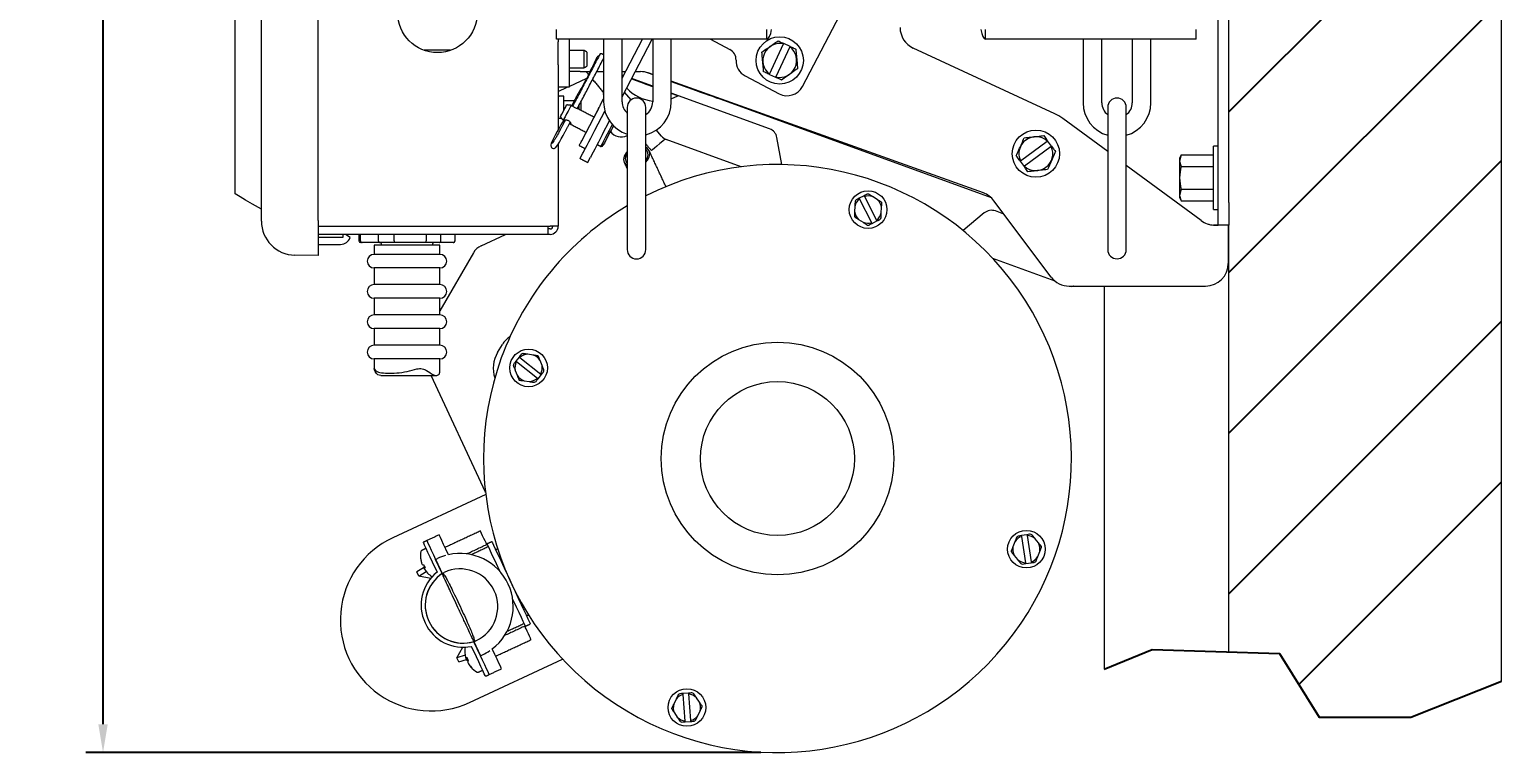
# Model space of a CAD drawing. Extents: x 30.1 to 46.3, y 8 to 40.9.
# Drawn here: x 30.12 to 46.32, y 8.04 to 16 of the extents above; entities that cross this region are included whole.
import ezdxf

# ---------------------------------------------------------------- set-up
doc = ezdxf.new("R2010")
doc.units = 0
doc.header["$LTSCALE"] = 0.5
doc.header["$MEASUREMENT"] = 0
doc.layers.get('Defpoints').update_dxf_attribs({"linetype": 'CONTINUOUS'})
doc.layers.add('DIM', color=1, linetype='CONTINUOUS')
doc.layers.add('OBJ', color=3, linetype='CONTINUOUS')
doc.styles.add('ROMANS', font='romans.shx', dxfattribs={"width": 0.9, "height": 0.375})
doc.dimstyles.new('GENIE', dxfattribs={"dimscale": 2, "dimtxt": 0.25, "dimasz": 0.156, "dimexe": 0.095, "dimexo": 0.0925, "dimgap": 0.095, "dimtad": 0, "dimtih": 1, "dimtoh": 1, "dimdec": 5, "dimzin": 4, "dimdsep": 46, "dimlunit": 5, "dimtxsty": 'ROMANS', "dimcen": 0.09, "dimadec": 0, "dimazin": 0, "dimtfac": 1, "dimtdec": 5, "dimtofl": 0, "dimtmove": 0, "dimatfit": 3, "dimfxl": 0, "dimfrac": 2, "dimtolj": 1, "dimtzin": 4, "dimarcsym": 0})

# ---------------------------------------------------------------- blocks, each defined once
blk = doc.blocks.new('*D37')
at = {"layer": 'Defpoints', "color": 0}
for p in [(43.318, 31.319), (30.925, 8.045), (38.349, 8.045)]:
    blk.add_point(p, dxfattribs=at)
at = {"layer": 'DIM', "color": 0, "lineweight": -2}
for p, q in [((43.133, 31.319), (30.735, 31.319)), ((30.925, 31.007), (30.925, 20.157)), ((30.925, 8.357), (30.925, 19.206)), ((38.164, 8.045), (30.735, 8.045))]:
    blk.add_line(p, q, dxfattribs=at)
at = {"layer": 'DIM', "color": 0}
for points in [[(30.873, 31.007), (30.977, 31.007), (30.925, 31.319)], [(30.873, 8.357), (30.977, 8.357), (30.925, 8.045)]]:
    blk.add_solid(points, dxfattribs=at)
at = {"layer": 'DIM', "color": 0, "insert": (30.925, 19.682), "char_height": 0.375, "attachment_point": 5, "style": 'ROMANS'}
blk.add_mtext('\\A1;23 1/4', dxfattribs=at)

msp = doc.modelspace()

# ---------------------------------------------------------------- linework, layer by layer
at = {"layer": 'DIM'}
for p, q in [((43.317862, 15.095968), (46.317862, 18.095968)), ((43.317862, 13.328201), (46.317862, 16.328201)), ((43.317862, 11.560434), (46.317862, 14.560434)), ((43.317862, 9.792667), (46.317862, 12.792667)), ((44.087139, 8.794178), (46.317862, 11.0249))]:
    msp.add_line(p, q, dxfattribs=at)
at = {"layer": 'DIM', "color": 3, "lineweight": 15}
for p, q in [((42.792935, 14.621119), (42.772862, 14.585563)), ((42.772862, 14.585563), (42.772862, 14.1515)), ((42.792935, 14.621119), (43.147862, 14.621119)), ((43.197862, 14.718533), (43.147862, 14.718533)), ((43.147862, 14.368527), (43.147862, 14.718533)), ((42.792935, 14.494823), (43.147862, 14.494823)), ((43.147862, 14.01853), (43.147862, 14.368527)), ((42.772862, 14.1515), (42.792935, 14.115944)), ((42.792935, 14.242231), (43.147862, 14.242231)), ((42.792935, 14.115944), (43.147862, 14.115944)), ((43.147862, 14.01853), (43.197862, 14.01853))]:
    msp.add_line(p, q, dxfattribs=at)
at = {"layer": 'DIM', "color": 3, "linetype": 'Continuous', "lineweight": 15}
for p, q in [((43.197862, 13.848527), (43.197862, 14.273529)), ((43.317862, 14.098526), (43.317862, 13.848527)), ((43.317862, 13.848527), (43.148307, 13.848527)), ((43.310362, 13.848527), (43.310362, 13.427277))]:
    msp.add_line(p, q, dxfattribs=at)
at = {"layer": 'DIM', "color": 3, "lineweight": 15, "flags": 128}
for points in [[(42.792935, 14.621119), (42.773927, 14.553658), (42.792935, 14.494823)], [(42.792935, 14.242231), (42.773927, 14.174779), (42.792935, 14.115944)]]:
    msp.add_lwpolyline(points, dxfattribs=at)
at = {"layer": 'DIM', "color": 3, "lineweight": 15}
msp.add_arc((43.223636, 14.368527), 0.448837, 163.6570943, 196.3429057, dxfattribs=at)
at = {"layer": 'DIM', "color": 3, "linetype": 'Continuous', "lineweight": 15}
for centre, start, end in [((43.160214, 14.098527), 233.5355077, 250.7672116), ((43.060362, 13.427277), 270, 0)]:
    msp.add_arc(centre, 0.25, start, end, dxfattribs=at)
msp.add_open_spline([(43.077862, 13.86248), (43.089968, 13.85886), (43.114193, 13.851615), (43.137517, 13.849286), (43.147756, 13.848838), (43.147862, 13.848833)], degree=3, knots=[0, 0, 0, 0, 0.4105627137, 0.8215432485, 0.8258399925, 0.8258399925, 0.8258399925, 0.8258399925], dxfattribs=at)
at = {"layer": 'OBJ', "linetype": 'Continuous', "lineweight": 15}
for p, q in [((46.317862, 8.829572), (46.317862, 40.738997)), ((43.197862, 14.098525), (43.197862, 31.068526)), ((43.317862, 14.098525), (43.317862, 31.068526)), ((32.66778, 13.899074), (32.66778, 20.088332)), ((33.29278, 13.899074), (33.29278, 20.022203)), ((38.622005, 15.372722), (39.078484, 16.244437)), ((35.915362, 15.893469), (35.915362, 16.001471)), ((36.855362, 15.893469), (35.915362, 15.893469)), ((35.935362, 15.893469), (35.935362, 15.864775)), ((36.054962, 15.893469), (36.054962, 15.864775)), ((36.639765, 15.466451), (36.863378, 15.893469)), ((36.639765, 15.261665), (36.970614, 15.893469)), ((37.946858, 15.893469), (36.855362, 15.893469)), ((37.610324, 15.893469), (37.824975, 15.781065)), ((38.232081, 15.893469), (37.946858, 15.893469)), ((38.232081, 15.893469), (38.232081, 16.001471)), ((40.638643, 15.893469), (40.638643, 16.001471)), ((40.923866, 15.893469), (40.638643, 15.893469)), ((42.015362, 15.893469), (40.923866, 15.893469)), ((42.955362, 15.893469), (42.015362, 15.893469)), ((42.955362, 15.893469), (42.955362, 16.001471)), ((34.751336, 15.771773), (34.459788, 15.771773)), ((35.935362, 15.610981), (35.935362, 15.864775)), ((36.054962, 15.864775), (36.054962, 15.364776)), ((36.220562, 15.580376), (36.220562, 15.770374)), ((36.250562, 15.753056), (36.250562, 15.597694)), ((38.262294, 15.510723), (38.41629, 15.842083)), ((38.484304, 15.810473), (38.330308, 15.479114)), ((38.486328, 15.814829), (38.418314, 15.846438)), ((41.401713, 15.074469), (39.842805, 15.796403)), ((35.935362, 15.610981), (35.935362, 14.900071)), ((36.054962, 15.375266), (36.249049, 15.465771)), ((36.174962, 15.537273), (36.05867, 15.537273)), ((36.174962, 15.537273), (36.284187, 15.537273)), ((36.35881, 15.537273), (36.434765, 15.537273)), ((36.653967, 15.493569), (36.637608, 15.499525)), ((36.639765, 15.537273), (36.676853, 15.537273)), ((36.651627, 15.489101), (36.639765, 15.493419)), ((36.802924, 15.439357), (36.744038, 15.460787)), ((36.784091, 15.537273), (36.841973, 15.537273)), ((36.974766, 15.37681), (36.802924, 15.439357)), ((36.913285, 15.526887), (36.974766, 15.504509)), ((36.974766, 15.505279), (36.926214, 15.522653)), ((40.614659, 14.202579), (37.179765, 15.431909)), ((37.179765, 15.429895), (37.454767, 15.329806)), ((37.992478, 15.490166), (38.368244, 15.293391)), ((38.26027, 15.506368), (38.328284, 15.474758)), ((35.935362, 15.319495), (36.032465, 15.364776)), ((36.054962, 15.364776), (35.935362, 15.364776)), ((35.995562, 15.109283), (35.995562, 15.267273)), ((36.398238, 15.166893), (36.434765, 15.236645)), ((36.434765, 15.281001), (36.432253, 15.286389)), ((36.736755, 15.226512), (36.665701, 15.311193)), ((38.262108, 14.908256), (37.179765, 15.302196)), ((37.179765, 15.236983), (37.253441, 15.270061)), ((40.70389, 14.147222), (37.68969, 15.2443)), ((36.165562, 15.120008), (36.165562, 15.16824)), ((36.185562, 15.202727), (36.185562, 15.109537)), ((36.193198, 14.775338), (36.369349, 15.111724)), ((36.339612, 14.893266), (36.449048, 15.102248)), ((36.377728, 15.127723), (36.356173, 15.086563)), ((36.693835, 15.143108), (36.693835, 14.873108)), ((36.898835, 14.873108), (36.898835, 15.143108)), ((41.982862, 15.144159), (41.982862, 14.874159)), ((42.187862, 14.874159), (42.187862, 15.144159)), ((36.423772, 14.849196), (36.499722, 14.994232)), ((41.982862, 14.657734), (41.488762, 15.022875)), ((37.071798, 14.827227), (37.014841, 14.895106)), ((37.949014, 14.490123), (37.124801, 14.790112)), ((38.394993, 14.514551), (38.342457, 14.812499)), ((41.023013, 14.556434), (41.31728, 14.773043)), ((41.365609, 14.715489), (41.321148, 14.775892)), ((35.935362, 14.7408), (35.935362, 13.836574)), ((36.176234, 14.581271), (36.177795, 14.584251)), ((36.177795, 14.584251), (36.206236, 14.638566)), ((36.261954, 14.540181), (36.290395, 14.594496)), ((41.361741, 14.71264), (41.067474, 14.496031)), ((36.261954, 14.540181), (36.260393, 14.537201)), ((41.019145, 14.553585), (41.063606, 14.493183)), ((43.011632, 13.897469), (42.187862, 14.506239)), ((39.300668, 14.171745), (39.24732, 14.144289)), ((39.386087, 13.874683), (39.251567, 14.136038)), ((39.304916, 14.163494), (39.439435, 13.902144)), ((39.449331, 14.127346), (39.401025, 14.158434)), ((41.360362, 13.277276), (40.730418, 14.117199)), ((43.197862, 13.848523), (43.197862, 14.098525)), ((43.317862, 14.098525), (43.317862, 13.848523)), ((39.199834, 14.054882), (39.197063, 13.997502)), ((39.491169, 13.9833), (39.49394, 14.04068)), ((40.623872, 13.982131), (40.39211, 13.787661)), ((40.841146, 13.969563), (40.746973, 14.003838)), ((32.66778, 13.892588), (32.66778, 13.899074)), ((33.29278, 13.899074), (33.29278, 13.513165)), ((33.29278, 13.836574), (35.845562, 13.836574)), ((35.825562, 13.746773), (35.825562, 13.836574)), ((35.845562, 13.806575), (35.825562, 13.806575)), ((35.935362, 13.836574), (35.845562, 13.836574)), ((36.693835, 13.849105), (36.693835, 13.579105)), ((36.898835, 13.579105), (36.898835, 13.849105)), ((39.241672, 13.910836), (39.289978, 13.879743)), ((39.390334, 13.866433), (39.443682, 13.893893)), ((41.982862, 13.850161), (41.982862, 13.580161)), ((42.187862, 13.580161), (42.187862, 13.850161)), ((43.160214, 13.848523), (43.197862, 13.848523)), ((43.317862, 13.848523), (43.197862, 13.848523)), ((43.310362, 13.848523), (43.310362, 13.427273)), ((43.317862, 9.153124), (43.317862, 13.848523)), ((35.825562, 13.746773), (33.29278, 13.746773)), ((33.555562, 13.746773), (33.29278, 13.746773)), ((33.565562, 13.711775), (33.29278, 13.711775)), ((33.29278, 13.636776), (33.540494, 13.636776)), ((33.565562, 13.746773), (33.555562, 13.746773)), ((33.565562, 13.746773), (33.565562, 13.711775)), ((33.64465, 13.7114), (33.594126, 13.746773)), ((33.645562, 13.746773), (33.594126, 13.746773)), ((33.740362, 13.746773), (33.645562, 13.746773)), ((33.757818, 13.676777), (33.757818, 13.746773)), ((33.77631, 13.656775), (33.760362, 13.656775)), ((33.969628, 13.656775), (33.77631, 13.656775)), ((34.075509, 13.626775), (33.907862, 13.626775)), ((33.955004, 13.746773), (33.955004, 13.676777)), ((34.132924, 13.656775), (33.969628, 13.656775)), ((34.632862, 13.626775), (34.075509, 13.626775)), ((34.130921, 13.676777), (34.130921, 13.746773)), ((34.476709, 13.656775), (34.132924, 13.656775)), ((34.626976, 13.656775), (34.476709, 13.656775)), ((34.481582, 13.746773), (34.481582, 13.676777)), ((34.777442, 13.656775), (34.626976, 13.656775)), ((34.643465, 13.676777), (34.643465, 13.746773)), ((34.780362, 13.656775), (34.779792, 13.656775)), ((34.79694, 13.746773), (34.79694, 13.676777)), ((35.085434, 13.621181), (35.354771, 13.746773)), ((35.845562, 13.746773), (35.825562, 13.746773)), ((33.29278, 13.513165), (33.036236, 13.517642)), ((34.075509, 13.526775), (33.907862, 13.526775)), ((34.632862, 13.526775), (34.075509, 13.526775)), ((35.002074, 13.544798), (34.632862, 12.905301)), ((41.403087, 13.232943), (40.718047, 13.482278)), ((34.075509, 13.376773), (33.907862, 13.376773)), ((34.632862, 13.376773), (34.075509, 13.376773)), ((34.075509, 13.193233), (33.907862, 13.193233)), ((34.632862, 13.193233), (34.075509, 13.193233)), ((41.560362, 13.177276), (43.060362, 13.177276)), ((41.610266, 13.177276), (41.606719, 13.176647)), ((41.942862, 13.177276), (41.942862, 8.960803)), ((34.075509, 13.043232), (33.907862, 13.043232)), ((34.632862, 13.043232), (34.075509, 13.043232)), ((34.075509, 12.859691), (33.907862, 12.859691)), ((34.632862, 12.859691), (34.075509, 12.859691)), ((34.075509, 12.70969), (33.907862, 12.70969)), ((34.632862, 12.70969), (34.075509, 12.70969)), ((34.075509, 12.526149), (33.907862, 12.526149)), ((34.632862, 12.526149), (34.075509, 12.526149)), ((35.267783, 12.445768), (35.320505, 12.534987)), ((35.267795, 12.44574), (35.320517, 12.534963)), ((34.075509, 12.376152), (33.907862, 12.376152)), ((34.632862, 12.376152), (34.075509, 12.376152)), ((35.505138, 12.397136), (35.468007, 12.350006)), ((35.706189, 12.162359), (35.475297, 12.344261)), ((35.512428, 12.391391), (35.74332, 12.209489)), ((35.658815, 12.418472), (35.601962, 12.426694)), ((35.756687, 12.3048), (35.735383, 12.358149)), ((35.133916, 10.909371), (34.535138, 12.193457)), ((35.46193, 12.24895), (35.483234, 12.195602)), ((35.713479, 12.156615), (35.75061, 12.203745)), ((35.559802, 12.135279), (35.616656, 12.127057)), ((35.137583, 10.885982), (34.11487, 10.409084)), ((35.133916, 10.909371), (35.135082, 10.90694)), ((35.133927, 10.909348), (35.133916, 10.909371)), ((35.135082, 10.906938), (35.133927, 10.909348)), ((35.079141, 10.482611), (35.07898, 10.482956)), ((41.093959, 10.441878), (41.034636, 10.432886)), ((41.080083, 10.133091), (41.036027, 10.423711)), ((41.09535, 10.432703), (41.139406, 10.142083)), ((41.220671, 10.352347), (41.184816, 10.397229)), ((34.726463, 10.221466), (34.723922, 10.226912)), ((40.961094, 10.363315), (40.940153, 10.309821)), ((40.954762, 10.213447), (40.990617, 10.168565)), ((41.214339, 10.202481), (41.23528, 10.255973)), ((34.453495, 10.077609), (34.379115, 10.031704)), ((34.435324, 10.116824), (34.435011, 10.116714)), ((34.452139, 10.07998), (34.46492, 10.087224)), ((34.466575, 10.083957), (34.453796, 10.076427)), ((34.546981, 10.144956), (34.601147, 10.028797)), ((34.584806, 10.170318), (34.607464, 10.180883)), ((34.656652, 10.016245), (34.584806, 10.170318)), ((34.587765, 10.163973), (34.657583, 10.014248)), ((41.081475, 10.123916), (41.140797, 10.132908)), ((34.400246, 9.986391), (34.379115, 10.031704)), ((34.400246, 9.986391), (34.481526, 10.03655)), ((34.532207, 9.961211), (34.400246, 9.986391)), ((34.656652, 10.016245), (34.679309, 10.026809)), ((35.006493, 9.266008), (35.076312, 9.11628)), ((35.007425, 9.264008), (35.030083, 9.274575)), ((35.07927, 9.109937), (35.007425, 9.264008)), ((34.81974, 9.086781), (34.885275, 9.204054)), ((34.910237, 9.116745), (34.81974, 9.086781)), ((34.840871, 9.041465), (34.81974, 9.086781)), ((34.922183, 9.071969), (34.93602, 9.076681)), ((35.035528, 9.097263), (34.981362, 9.213422)), ((35.07927, 9.109937), (35.101928, 9.120502)), ((35.212047, 9.180128), (35.209506, 9.185574)), ((34.840871, 9.041465), (34.924277, 9.069082)), ((34.924277, 9.069082), (34.926684, 9.062317)), ((34.9404, 9.067703), (34.926684, 9.062317)), ((34.943294, 9.026695), (34.944216, 9.027254)), ((34.960106, 8.596469), (35.98282, 9.073367)), ((37.231575, 8.630751), (37.206516, 8.57906)), ((37.370174, 8.698689), (37.31033, 8.694362)), ((37.332204, 8.391931), (37.311, 8.685104)), ((37.370843, 8.689434), (37.392048, 8.396259)), ((37.4895, 8.599527), (37.457263, 8.647075)), ((37.213548, 8.481838), (37.245785, 8.434291)), ((37.471472, 8.450614), (37.496532, 8.502306)), ((37.332874, 8.382674), (37.392717, 8.387003))]:
    msp.add_line(p, q, dxfattribs=at)
at = {"layer": 'OBJ', "linetype": 'Continuous', "lineweight": 15, "flags": 128}
for points in [[(36.974766, 15.371488), (36.91429, 15.393499), (36.847899, 15.417665), (36.784569, 15.440713), (36.741697, 15.456319)], [(37.253441, 15.270061), (37.248253, 15.271948), (37.229842, 15.27865), (37.198854, 15.289928), (37.179765, 15.296874)], [(37.454767, 15.329806), (37.500598, 15.313122), (37.544668, 15.297085), (37.585283, 15.282301), (37.620883, 15.269343), (37.650099, 15.258708), (37.671808, 15.250809), (37.685176, 15.245942), (37.68969, 15.2443)], [(37.68969, 15.2443), (37.691333, 15.248815), (37.691336, 15.248819)], [(35.958916, 15.039302), (35.959849, 15.041085), (35.965453, 15.051786), (35.975314, 15.070615), (35.987929, 15.094706), (36.00138, 15.120392), (36.013618, 15.14376), (36.022779, 15.161257), (36.02747, 15.170216), (36.027908, 15.171052)], [(36.07642, 15.166687), (36.075872, 15.16564), (36.070005, 15.154437), (36.058547, 15.132557), (36.043242, 15.103332), (36.02642, 15.071207), (36.010642, 15.041076), (35.99831, 15.017525), (35.991301, 15.00414), (35.990134, 15.001915)], [(36.333874, 15.043976), (36.334161, 15.04453), (36.335312, 15.046727), (36.337299, 15.050519), (36.340046, 15.055766), (36.343447, 15.062261), (36.347371, 15.069752), (36.351668, 15.07796), (36.356173, 15.086563)], [(36.369349, 15.111724), (36.374796, 15.122124), (36.380074, 15.132205), (36.384982, 15.141578), (36.389331, 15.14988), (36.392953, 15.156798), (36.395709, 15.162064), (36.397493, 15.165471), (36.398238, 15.166893)], [(36.377728, 15.127723), (36.379169, 15.130478), (36.380544, 15.133102), (36.3818, 15.1355), (36.382888, 15.137579), (36.383767, 15.139259), (36.384403, 15.14047), (36.384771, 15.141174), (36.384863, 15.141353)], [(35.997828, 15.001103), (35.983488, 14.980664), (35.964558, 14.950524), (35.943837, 14.915249), (35.92238, 14.876821), (35.901714, 14.838002), (35.883392, 14.801719), (35.868762, 14.770588), (35.858738, 14.74631), (35.854215, 14.730691), (35.853663, 14.720563), (35.855674, 14.711734), (35.861126, 14.702681), (35.870192, 14.695622), (35.881446, 14.692469), (35.890508, 14.693121), (35.897521, 14.695594), (35.902804, 14.6988), (35.907669, 14.702944), (35.915622, 14.712007), (35.929742, 14.731902), (35.948581, 14.761727), (35.969211, 14.79672), (35.990664, 14.835032), (36.009367, 14.869964), (36.009367, 14.869964)], [(36.404738, 14.713687), (36.40499, 14.71417), (36.409972, 14.723684), (36.42092, 14.744592), (36.43686, 14.775028), (36.456376, 14.812297), (36.477734, 14.853087), (36.499037, 14.893763), (36.518391, 14.930723), (36.530912, 14.954635)], [(36.542538, 14.942348), (36.5384, 14.934445), (36.521334, 14.901855), (36.501012, 14.863046), (36.479635, 14.822224), (36.459519, 14.783814), (36.442846, 14.75197), (36.431421, 14.730156), (36.426483, 14.720722), (36.426334, 14.720441)], [(36.166439, 14.724237), (36.166785, 14.724899), (36.168166, 14.727537), (36.17055, 14.732089), (36.173846, 14.738383), (36.177927, 14.746178), (36.182636, 14.755171), (36.187792, 14.765017), (36.193198, 14.775338)], [(36.206236, 14.638566), (36.212134, 14.649825), (36.222202, 14.669054), (36.236053, 14.695505), (36.253155, 14.728161), (36.272851, 14.765778), (36.294384, 14.806895), (36.316927, 14.849942), (36.339612, 14.893266)], [(36.423772, 14.849196), (36.401086, 14.805872), (36.378544, 14.762826), (36.35701, 14.721703), (36.337314, 14.684091), (36.320212, 14.651435), (36.306361, 14.624984), (36.296293, 14.605756), (36.290395, 14.594496)], [(37.113883, 14.794684), (37.087057, 14.772512), (37.053803, 14.745033), (37.021455, 14.7183), (36.99352, 14.695214), (36.973024, 14.678276), (36.96219, 14.669326), (36.960807, 14.668181)], [(36.693835, 14.657499), (36.681744, 14.643574), (36.661383, 14.607929), (36.654501, 14.571772), (36.661771, 14.538637), (36.682482, 14.511768), (36.693835, 14.503559)], [(36.898835, 14.542387), (36.91641, 14.561747), (36.936771, 14.597392), (36.943653, 14.633554), (36.936382, 14.666688), (36.915672, 14.693557), (36.898835, 14.704892)], [(32.66778, 14.024075), (32.571241, 14.079813), (32.49392, 14.124455), (32.435877, 14.157965), (32.397156, 14.180319), (32.377788, 14.191503), (32.375367, 14.192902)], [(34.48845, 10.376956), (34.491834, 10.369698), (34.501755, 10.348421), (34.517538, 10.314573), (34.538107, 10.270463), (34.562061, 10.219098), (34.584806, 10.170318)], [(34.723922, 10.226912), (34.698218, 10.282037), (34.674264, 10.333405), (34.653696, 10.377515), (34.637913, 10.41136), (34.627991, 10.432637), (34.624607, 10.439895)], [(35.148289, 10.33432), (35.14678, 10.337558), (35.140385, 10.351275), (35.129917, 10.37372), (35.116971, 10.401483), (35.103516, 10.430338), (35.091603, 10.455885), (35.083043, 10.474241), (35.079141, 10.482611)], [(34.447666, 10.357937), (34.45105, 10.350681), (34.460971, 10.329404), (34.476754, 10.295556), (34.497323, 10.251446), (34.521276, 10.200078), (34.546981, 10.144956)], [(35.150919, 10.340513), (35.151681, 10.33888), (35.157737, 10.325891), (35.169678, 10.300284), (35.187157, 10.262802), (35.209673, 10.214517), (35.236577, 10.156818), (35.267096, 10.09137), (35.290726, 10.040697)], [(35.205298, 10.365871), (35.206059, 10.364237), (35.212116, 10.351249), (35.224056, 10.325642), (35.241535, 10.288159), (35.264051, 10.239873), (35.290955, 10.182176), (35.321475, 10.116728), (35.354731, 10.045409), (35.389767, 9.970274), (35.425575, 9.893483), (35.461125, 9.817245), (35.495395, 9.743755), (35.527398, 9.675123), (35.556213, 9.613329), (35.581013, 9.560145), (35.601083, 9.517105), (35.615845, 9.485447), (35.624876, 9.46608), (35.627916, 9.459561)], [(34.662725, 10.017611), (34.662725, 10.017611)], [(35.433731, 9.734022), (35.441016, 9.718398), (35.47302, 9.649768), (35.501835, 9.587971), (35.526634, 9.534789), (35.546704, 9.49175), (35.561467, 9.460091), (35.570498, 9.440722), (35.573537, 9.434205)], [(35.636625, 9.287083), (35.635419, 9.289669), (35.629404, 9.302566), (35.619213, 9.32442), (35.606397, 9.351906), (35.592908, 9.380836), (35.580797, 9.406806), (35.57191, 9.425863), (35.5676, 9.435109), (35.567316, 9.435717)], [(35.012374, 9.267784), (35.012374, 9.267784)], [(35.134843, 8.88428), (35.131459, 8.891538), (35.121538, 8.912815), (35.105755, 8.946663), (35.085186, 8.990773), (35.061232, 9.042138), (35.035528, 9.097263)], [(35.175627, 8.903299), (35.172243, 8.910555), (35.162321, 8.931832), (35.146538, 8.96568), (35.125969, 9.00979), (35.102016, 9.061158), (35.07927, 9.109937)], [(35.311362, 8.967144), (35.307977, 8.974403), (35.298056, 8.99568), (35.282273, 9.029525), (35.261704, 9.073635), (35.237751, 9.125003), (35.212047, 9.180128)]]:
    msp.add_lwpolyline(points, dxfattribs=at)
at = {"layer": 'OBJ'}
msp.add_lwpolyline([(41.942862, 8.960803), (42.472391, 9.179521), (43.873447, 9.135778), (44.311277, 8.435878), (45.318285, 8.435878), (46.317862, 8.829572)], dxfattribs=at)
at = {"layer": 'OBJ', "linetype": 'Continuous', "lineweight": 15}
for centre, radius in [((34.605562, 16.184275), 0.4375), ((38.373299, 15.660598), 0.26), ((41.192377, 14.634537), 0.26), ((39.345501, 14.01909), 0.207), ((35.609309, 12.276875), 0.207), ((38.348513, 11.279886), 1.28), ((38.348513, 11.279886), 0.847), ((41.087717, 10.282897), 0.207), ((37.351524, 8.540682), 0.207)]:
    msp.add_circle(centre, radius, dxfattribs=at)
for centre, radius, start, end in [((39.947862, 16.023256), 0.25, 180, 245.1511188), ((36.401537, 15.687334), 0.046854, 44.8312166, 97.1581995), ((37.766988, 15.670329), 0.125, 357.506418, 62.3608101), ((38.373299, 15.660598), 0.186506, 76.6731736, 233.4746221), ((38.373299, 15.660598), 0.186506, 256.6731736, 53.4746221), ((36.378557, 15.69373), 0.016029, 74.6580475, 142.0864046), ((38.079691, 15.656711), 0.188, 177.506418, 242.3608101), ((36.841973, 15.287275), 0.25, 70.3079788, 90), ((35.945362, 15.277275), 0.01, 180, 270), ((36.468517, 15.303296), 0.040011, 168.4249874, 204.996094), ((36.468512, 15.303269), 0.039995, 168.4075089, 205.000435), ((37.026745, 15.676394), 0.465295, 223.4986834, 263.5859693), ((36.796335, 15.143107), 0.1025, 0, 180), ((38.455458, 15.459937), 0.188, 242.3608101, 332.3608101), ((42.085362, 15.14416), 0.1025, 0, 180), ((36.807265, 15.204407), 0.3725, 180, 252.2712052), ((36.807265, 15.204407), 0.1675, 180, 227.3749389), ((36.807265, 15.204407), 0.1675, 303.1397303, 0), ((36.807265, 15.204407), 0.3725, 284.2305215, 0), ((41.1916, 14.620761), 0.5, 53.5355077, 65.1511188), ((42.085362, 15.194679), 0.3725, 180, 254.0279867), ((42.085362, 15.194679), 0.1675, 180, 232.2700682), ((42.085362, 15.194679), 0.1675, 307.7299318, 0), ((42.085362, 15.194679), 0.3725, 285.9720133, 0), ((35.945362, 15.016275), 0.01, 90, 180), ((38.219356, 14.790794), 0.125, 10, 70), ((36.628031, 14.969384), 0.149956, 217.4364858, 296.0285668), ((37.167553, 14.907574), 0.125, 220, 250), ((41.192377, 14.634537), 0.186506, 47.9561887, 204.7576372), ((36.752485, 14.580529), 0.079098, 137.8587432, 222.1412568), ((36.844299, 14.623639), 0.080428, 312.6931346, 47.3068654), ((41.192377, 14.634537), 0.186506, 227.9561887, 24.7576372), ((38.348513, 11.279886), 3.235, 160, 116.6233194), ((39.345501, 14.01909), 0.15, 128.7721709, 166.1957275), ((39.345501, 14.01909), 0.17, 140.4377849, 147.2352119), ((39.345501, 14.01909), 0.15, 68.2746963, 105.6982529), ((39.345501, 14.01909), 0.17, 87.2352119, 94.0326388), ((39.345501, 14.01909), 0.15, 8.2746963, 46.1957275), ((40.530418, 13.9672), 0.25, 36.8698976, 70.3079788), ((38.348513, 11.279886), 3.235, 120.7632869, 160), ((39.345501, 14.01909), 0.15, 188.2746963, 226.1957275), ((39.345501, 14.01909), 0.15, 308.7721709, 346.1957275), ((40.70422, 13.886377), 0.125, 70, 130), ((33.04278, 13.892586), 0.375, 180, 269), ((35.845562, 13.836575), 0.03, 270, 0), ((35.845562, 13.836575), 0.0898, 270, 0), ((39.345501, 14.01909), 0.15, 248.2746963, 285.6982529), ((39.345501, 14.01909), 0.17, 267.2352119, 274.0326388), ((39.345501, 14.01909), 0.17, 320.4377849, 327.2352119), ((43.160214, 14.098525), 0.25, 233.5355077, 250.7672116), ((33.540494, 13.746775), 0.11, 270.000001, 341.2394501), ((33.760362, 13.676775), 0.02, 180, 270), ((33.975362, 13.646775), 0.01, 0, 90), ((34.565362, 13.646775), 0.01, 90, 180), ((34.780362, 13.676775), 0.02, 270, 0), ((35.164894, 13.450784), 0.188013, 115.000679, 149.9974598), ((33.907862, 13.451775), 0.075, 90, 270), ((34.632862, 13.451775), 0.075, 270, 90), ((36.796335, 13.579107), 0.1025, 180, 0), ((42.085362, 13.58016), 0.1025, 180, 0), ((43.060362, 13.427275), 0.25, 270, 0), ((33.907862, 13.118233), 0.075, 90, 270), ((34.632862, 13.118233), 0.075, 270, 90), ((41.560362, 13.427275), 0.25, 216.8698976, 270), ((41.585013, 13.29975), 0.125, 258.4648228, 280), ((33.907862, 12.784692), 0.075, 90, 270), ((34.632862, 12.784692), 0.075, 270, 90), ((33.907862, 12.45115), 0.075, 90, 270), ((34.632862, 12.45115), 0.075, 270, 90), ((35.535675, 12.407859), 0.249919, 121.6933443, 149.424215), ((35.535751, 12.407774), 0.250006, 121.7072461, 149.4197799), ((35.560493, 12.272799), 0.339996, 149.4201947, 198.1724125), ((35.560498, 12.272772), 0.339989, 149.4197332, 198.1671374), ((35.609309, 12.276875), 0.17, 164.9706183, 171.7680453), ((35.609309, 12.276875), 0.15, 153.3050043, 190.7285609), ((35.609309, 12.276875), 0.15, 92.8075297, 130.2310863), ((35.609309, 12.276875), 0.17, 111.7680453, 118.5654722), ((35.609309, 12.276875), 0.15, 32.8075297, 70.7285609), ((35.609309, 12.276875), 0.15, 212.8075297, 250.7285609), ((35.609309, 12.276875), 0.15, 272.8075297, 310.2310863), ((35.609309, 12.276875), 0.15, 333.3050043, 10.7285609), ((35.609309, 12.276875), 0.17, 344.9706183, 351.7680453), ((35.609309, 12.276875), 0.17, 291.7680453, 298.5654722), ((34.537488, 9.502776), 1, 115, 295), ((41.087717, 10.282897), 0.15, 110.15706, 147.5806166), ((41.087717, 10.282897), 0.17, 121.822674, 128.620101), ((41.087717, 10.282897), 0.15, 49.6595854, 87.0831419), ((41.087717, 10.282897), 0.17, 68.620101, 75.4175279), ((34.680782, 10.206796), 0.2624, 168.8332388, 184.7386685), ((34.438066, 10.254709), 0.015, 115, 168.8332388), ((34.854696, 9.650693), 0.585, 105.8155022, 115), ((34.854696, 9.650693), 0.585, 307.3378166, 102.6621834), ((41.087717, 10.282897), 0.15, 169.6595854, 207.5806166), ((41.087717, 10.282897), 0.15, 349.6595854, 27.5806166), ((34.423625, 10.18615), 0.004467, 193.3495449, 233.4707803), ((34.678079, 10.207847), 0.259592, 184.8540979, 200.5524576), ((34.682402, 10.205229), 0.262417, 184.955638, 200.5391537), ((34.447065, 10.147731), 0.0361, 253.2585761, 280.671237), ((34.485307, 10.065723), 0.036102, 129.3284294, 156.7400141), ((34.741624, 10.2448), 0.317486, 204.6869914, 206.5757945), ((34.747663, 10.228411), 0.316033, 201.5641413, 208.4349036), ((34.459095, 10.105672), 0.029721, 259.7294588, 291.0215944), ((34.679832, 10.20404), 0.259571, 209.4477932, 225.1468867), ((34.854696, 9.650693), 0.415, 295, 115), ((41.087717, 10.282897), 0.15, 229.6595854, 267.0831419), ((41.087717, 10.282897), 0.17, 248.620101, 255.4175279), ((41.087717, 10.282897), 0.15, 290.15706, 327.5806166), ((41.087717, 10.282897), 0.17, 301.822674, 308.620101), ((34.888683, 9.666541), 0.4625, 128.4403216, 281.5596784), ((34.888683, 9.666541), 0.4175, 122.7664342, 287.2335658), ((34.888683, 9.666541), 0.4175, 123.6095762, 286.3904238), ((34.497338, 10.021771), 0.001839, 198.3549553, 251.6162167), ((34.680782, 10.206796), 0.2624, 225.2613315, 239.7719515), ((35.169118, 9.159557), 0.2624, 170.1245768, 188.4560722), ((35.149951, 9.15672), 0.243024, 188.4589497, 200.4100958), ((34.955174, 9.073918), 0.033048, 143.2140886, 183.3811815), ((35.205271, 9.202414), 0.297161, 201.4576592, 208.5432843), ((34.854696, 9.650693), 0.585, 295, 304.1844978), ((34.951928, 9.086524), 0.034975, 223.798894, 252.0479873), ((34.980709, 9.039538), 0.042036, 150.2086014, 184.3535714), ((35.156284, 9.159998), 0.250183, 209.6199151, 225.5452394), ((35.154566, 9.146666), 0.242958, 209.5901251, 225.8297813), ((35.169118, 9.159557), 0.2624, 221.5439278, 241.1667612), ((35.002589, 8.985962), 0.021995, 191.9263608, 218.0731412), ((35.049806, 8.942828), 0.015, 241.1667612, 295), ((37.351524, 8.540682), 0.15, 105.6738031, 143.0973597), ((37.351524, 8.540682), 0.17, 117.3394171, 124.1368441), ((37.351524, 8.540682), 0.15, 45.1763285, 82.599885), ((37.351524, 8.540682), 0.17, 64.1368441, 70.934271), ((37.351524, 8.540682), 0.15, 345.1763285, 23.0973597), ((37.351524, 8.540682), 0.15, 165.1763285, 203.0973597), ((37.351524, 8.540682), 0.15, 225.1763285, 262.599885), ((37.351524, 8.540682), 0.15, 285.6738031, 323.0973597), ((37.351524, 8.540682), 0.17, 244.1368441, 250.934271), ((37.351524, 8.540682), 0.17, 297.3394171, 304.1368441)]:
    msp.add_arc(centre, radius, start, end, dxfattribs=at)
for centre, start_param, end_param in [((38.232081, 16.121469), 3.141592654, 4.158127146), ((40.638643, 16.121469), 2.125058161, 3.141592654)]:
    msp.add_ellipse(centre, major_axis=(0, 0.228), ratio=0.267949192, start_param=start_param, end_param=end_param, dxfattribs=at)
for points in [[(32.375367, 29.855252), (32.375367, 14.192902)], [(36.434765, 15.893469), (36.434765, 15.204407)], [(36.639765, 15.204407), (36.639765, 15.893469)], [(36.974766, 15.893469), (36.974766, 15.204407)], [(37.179765, 15.204407), (37.179765, 15.893469)], [(41.712862, 15.893469), (41.712862, 15.194678)], [(41.917862, 15.194678), (41.917862, 15.893469)], [(42.252862, 15.893469), (42.252862, 15.194678)], [(42.457862, 15.194678), (42.457862, 15.893469)], [(36.220562, 15.770374), (36.054962, 15.770374)], [(36.395699, 15.733823), (36.093541, 15.156812)], [(36.250562, 15.753056), (36.220562, 15.770374)], [(38.41629, 15.842083), (38.418314, 15.846438)], [(38.486328, 15.814829), (38.484304, 15.810473)], [(36.054962, 15.580376), (36.220562, 15.580376)], [(36.145363, 15.129666), (36.434765, 15.682323)], [(36.220562, 15.580376), (36.250562, 15.597694)], [(36.365911, 15.703579), (36.240495, 15.448363)], [(36.242594, 15.537273), (36.268677, 15.505711)], [(36.313732, 15.451193), (36.434765, 15.30473)], [(38.26027, 15.506368), (38.262294, 15.510723)], [(38.330308, 15.479114), (38.328284, 15.474758)], [(35.995562, 15.267273), (35.945362, 15.267273)], [(37.253441, 15.270061), (37.255151, 15.274759)], [(36.110627, 15.214277), (35.995562, 15.214277)], [(36.110627, 15.214277), (35.995562, 15.214277)], [(36.07642, 15.166687), (36.027908, 15.171052)], [(36.08615, 15.161595), (36.07642, 15.166687)], [(36.328898, 15.034477), (36.153367, 15.126395)], [(36.185562, 15.202727), (36.184072, 15.20359)], [(35.945362, 15.026273), (35.969794, 15.026273)], [(36.014896, 15.006627), (35.957543, 14.8971)], [(35.958916, 15.039302), (35.990134, 15.001915)], [(35.990134, 15.001915), (35.999877, 14.996814)], [(36.009367, 14.869964), (36.066764, 14.979571)], [(36.067124, 14.9616), (36.242612, 14.869701)], [(36.693835, 14.873108), (36.693835, 13.849105)], [(36.898835, 13.849105), (36.898835, 14.873108)], [(41.31728, 14.773043), (41.321148, 14.775892)], [(41.982862, 14.874159), (41.982862, 13.850161)], [(42.187862, 13.850161), (42.187862, 14.874159)], [(36.166439, 14.724237), (36.232881, 14.689446)], [(36.363987, 14.735027), (36.404738, 14.713687)], [(36.404738, 14.713687), (36.426334, 14.720441)], [(36.898835, 14.743175), (36.960807, 14.668181)], [(37.120148, 14.272603), (36.936382, 14.666688)], [(41.365609, 14.715489), (41.361741, 14.71264)], [(36.176234, 14.581271), (36.260393, 14.537201)], [(36.661771, 14.538637), (36.693835, 14.469876)], [(41.019145, 14.553585), (41.023013, 14.556434)], [(41.067474, 14.496031), (41.063606, 14.493183)], [(39.401025, 14.158434), (39.353701, 14.188894)], [(39.49394, 14.04068), (39.496654, 14.096891)], [(39.197063, 13.997502), (39.194348, 13.94129)], [(39.289978, 13.879743), (39.337301, 13.849288)], [(33.740362, 13.746773), (33.740362, 13.676777)], [(33.907862, 13.626775), (33.907862, 13.526775)], [(33.985362, 13.646773), (33.985362, 13.626775)], [(34.555362, 13.626775), (34.555362, 13.646773)], [(34.632862, 13.526775), (34.632862, 13.626775)], [(34.800362, 13.676777), (34.800362, 13.746773)], [(33.907862, 13.376773), (33.907862, 13.193233)], [(34.632862, 13.193233), (34.632862, 13.376773)], [(33.907862, 13.043232), (33.907862, 12.859691)], [(34.632862, 12.859691), (34.632862, 13.043232)], [(33.907862, 12.70969), (33.907862, 12.526149)], [(34.632862, 12.526149), (34.632862, 12.70969)], [(33.907862, 12.376152), (33.907862, 12.267414)], [(34.632862, 12.22355), (34.632862, 12.376152)], [(35.601962, 12.426694), (35.546264, 12.434753)], [(35.735383, 12.358149), (35.714512, 12.410413)], [(33.981619, 12.193457), (34.590481, 12.193457)], [(35.483234, 12.195602), (35.504105, 12.143337)], [(35.616656, 12.127057), (35.672353, 12.118998)], [(34.48845, 10.376956), (34.447666, 10.357937)], [(34.624607, 10.439895), (34.488661, 10.376503)], [(35.07898, 10.482956), (34.689268, 10.30123)], [(41.184816, 10.397229), (41.14969, 10.441198)], [(34.479151, 10.290417), (34.431727, 10.268304)], [(34.927127, 10.231192), (35.148289, 10.33432)], [(35.165711, 10.308791), (34.979886, 10.222141)], [(35.205298, 10.365871), (35.150919, 10.340513)], [(35.270059, 10.285731), (35.24756, 10.275239)], [(40.940153, 10.309821), (40.919637, 10.257418)], [(41.23528, 10.255973), (41.255796, 10.308378)], [(40.990617, 10.168565), (41.025743, 10.124596)], [(35.585654, 9.550193), (35.608153, 9.560685)], [(35.567316, 9.435717), (35.345429, 9.332249)], [(35.372921, 9.379273), (35.558746, 9.465925)], [(35.573537, 9.434205), (35.627916, 9.459561)], [(35.246913, 9.105357), (35.636625, 9.287083)], [(35.056145, 8.929234), (35.103569, 8.951347)], [(35.175416, 8.903752), (35.311362, 8.967144)], [(35.134843, 8.88428), (35.175627, 8.903299)], [(37.457263, 8.647075), (37.425682, 8.693655)], [(37.206516, 8.57906), (37.181967, 8.528419)], [(37.245785, 8.434291), (37.277366, 8.38771)], [(37.496532, 8.502306), (37.521081, 8.552946)]]:
    msp.add_open_spline(points, degree=1, dxfattribs=at)
for points, knots in [([(38.17696, 15.751845), (38.19661, 15.765641), (38.236494, 15.793642), (38.296814, 15.835998), (38.335591, 15.863224), (38.354151, 15.876254)], [0, 0, 0, 0, 0.336147562, 0.682262045, 1, 1, 1, 1]), ([(38.196108, 15.536184), (38.193984, 15.560101), (38.189675, 15.608642), (38.183155, 15.68206), (38.178965, 15.729255), (38.17696, 15.751845)], [0, 0, 0, 0, 0.336154196, 0.682252546, 1, 1, 1, 1]), ([(38.354151, 15.876254), (38.370007, 15.868885), (38.39123, 15.85902), (38.412847, 15.848978), (38.418314, 15.846438)], [0, 0, 0, 0, 0.747099901, 1, 1, 1, 1]), ([(38.486328, 15.814829), (38.499507, 15.808704), (38.521096, 15.798672), (38.54225, 15.788838), (38.55049, 15.785008)], [0, 0, 0, 0, 0.6104637508, 1, 1, 1, 1]), ([(38.55049, 15.785008), (38.552614, 15.761092), (38.556924, 15.712551), (38.563442, 15.639135), (38.567633, 15.59194), (38.569638, 15.569351)], [0, 0, 0, 0, 0.336140071, 0.682266916, 1, 1, 1, 1]), ([(38.569638, 15.569351), (38.549988, 15.555553), (38.510107, 15.527549), (38.449783, 15.485199), (38.411006, 15.457973), (38.392447, 15.444942)], [0, 0, 0, 0, 0.336160483, 0.682262329, 1, 1, 1, 1]), ([(36.240495, 15.448363), (36.238223, 15.443799), (36.231588, 15.430471), (36.218196, 15.40519), (36.202086, 15.376478), (36.191336, 15.358529), (36.186548, 15.35093), (36.185789, 15.349725)], [0, 0, 0, 0, 0.142680096, 0.416673446, 0.693247024, 0.951363983, 1, 1, 1, 1]), ([(38.26027, 15.506368), (38.254803, 15.508907), (38.233186, 15.51895), (38.211963, 15.528814), (38.196108, 15.536184)], [0, 0, 0, 0, 0.252900099, 1, 1, 1, 1]), ([(38.392447, 15.444942), (38.384207, 15.448771), (38.363052, 15.458601), (38.341463, 15.468633), (38.328284, 15.474758)], [0, 0, 0, 0, 0.38951624, 1, 1, 1, 1]), ([(36.185789, 15.349725), (36.182919, 15.345139), (36.174483, 15.33166), (36.158381, 15.304227), (36.1385, 15.268516), (36.119568, 15.232667), (36.103425, 15.200106), (36.091875, 15.17487), (36.087816, 15.163507), (36.085972, 15.158347)], [0, 0, 0, 0, 0.081521187, 0.239585778, 0.396488547, 0.553035436, 0.70992289, 0.868262975, 1, 1, 1, 1]), ([(36.153278, 15.126226), (36.152676, 15.126594), (36.150325, 15.128031), (36.141869, 15.130955), (36.129348, 15.13577), (36.115968, 15.142204), (36.10427, 15.149419), (36.094604, 15.156057), (36.088353, 15.160702), (36.086354, 15.161377), (36.086083, 15.161468)], [0, 0, 0, 0, 0.053581233, 0.209190052, 0.375168208, 0.531560368, 0.671779318, 0.815356896, 0.974979595, 1, 1, 1, 1]), ([(36.007986, 14.99343), (36.007534, 14.9936), (36.003186, 14.995241), (35.997936, 14.997488), (35.995134, 15.000116), (35.995616, 15.001495), (35.995731, 15.001821)], [0, 0, 0, 0, 0.0479584939, 0.4612221511, 0.8723881893, 1, 1, 1, 1]), ([(35.995731, 15.001821), (35.996711, 15.002754), (35.998669, 15.004618), (36.007321, 15.006653), (36.019162, 15.007217), (36.033332, 15.005049), (36.046976, 14.999203), (36.057981, 14.9908), (36.066369, 14.981093), (36.072145, 14.971146), (36.07458, 14.963286), (36.073535, 14.959565), (36.069456, 14.960149), (36.064879, 14.962795), (36.060857, 14.965591), (36.05982, 14.966312)], [0, 0, 0, 0, 0.078771815, 0.157363901, 0.240371044, 0.328895129, 0.412315655, 0.487087169, 0.563661753, 0.64881195, 0.737064746, 0.81850029, 0.894475779, 0.972794093, 1, 1, 1, 1]), ([(35.957543, 14.8971), (35.954106, 14.89059), (35.944077, 14.871591), (35.9263, 14.839331), (35.905802, 14.803786), (35.887415, 14.773816), (35.874687, 14.754542), (35.867527, 14.745547), (35.867298, 14.745316), (35.867232, 14.745249)], [0, 0, 0, 0, 0.094457942, 0.275632594, 0.457180316, 0.637837788, 0.815975989, 0.946782206, 1, 1, 1, 1]), ([(40.977202, 14.610566), (40.986831, 14.632561), (41.006374, 14.677202), (41.035934, 14.74472), (41.054935, 14.788124), (41.064029, 14.808899)], [0, 0, 0, 0, 0.336148248, 0.682250858, 1, 1, 1, 1]), ([(41.064029, 14.808899), (41.087892, 14.811558), (41.136325, 14.816953), (41.209577, 14.825112), (41.256666, 14.830361), (41.279204, 14.832873)], [0, 0, 0, 0, 0.336150733, 0.682261813, 1, 1, 1, 1]), ([(41.279204, 14.832873), (41.289568, 14.81879), (41.303441, 14.799941), (41.317574, 14.780746), (41.321148, 14.775892)], [0, 0, 0, 0, 0.747127574, 1, 1, 1, 1]), ([(41.019145, 14.553585), (41.015571, 14.558441), (41.001442, 14.577639), (40.987567, 14.596486), (40.977202, 14.610566)], [0, 0, 0, 0, 0.252924598, 1, 1, 1, 1]), ([(41.407552, 14.658508), (41.397923, 14.636513), (41.37838, 14.591872), (41.34882, 14.524354), (41.329819, 14.48095), (41.320725, 14.460175)], [0, 0, 0, 0, 0.33614838, 0.682250991, 1, 1, 1, 1]), ([(41.365609, 14.715489), (41.374224, 14.703785), (41.388336, 14.684612), (41.402165, 14.665826), (41.407552, 14.658508)], [0, 0, 0, 0, 0.610480535, 1, 1, 1, 1]), ([(41.10555, 14.436206), (41.100163, 14.443524), (41.086335, 14.462309), (41.072222, 14.48148), (41.063606, 14.493183)], [0, 0, 0, 0, 0.389539944, 1, 1, 1, 1]), ([(41.320725, 14.460175), (41.296862, 14.457517), (41.248429, 14.452122), (41.175177, 14.443961), (41.128088, 14.438716), (41.10555, 14.436206)], [0, 0, 0, 0, 0.336151736, 0.682263512, 1, 1, 1, 1]), ([(39.202548, 14.111093), (39.202491, 14.109905), (39.201603, 14.091513), (39.200689, 14.072586), (39.199834, 14.054882)], [0, 0, 0, 0, 0.064604113, 1, 1, 1, 1]), ([(39.24732, 14.144289), (39.246892, 14.144068), (39.235843, 14.138374), (39.224931, 14.132761), (39.214443, 14.127365)], [0, 0, 0, 0, 0.03874719, 1, 1, 1, 1]), ([(39.251567, 14.136038), (39.250952, 14.137233), (39.249534, 14.139985), (39.24812, 14.142734), (39.24732, 14.144289)], [0, 0, 0, 0, 0.434465331, 1, 1, 1, 1]), ([(39.333546, 14.188669), (39.331186, 14.187454), (39.320327, 14.181868), (39.309299, 14.176189), (39.300668, 14.171745)], [0, 0, 0, 0, 0.217346975, 1, 1, 1, 1]), ([(39.300668, 14.171745), (39.301469, 14.170192), (39.302884, 14.167444), (39.3043, 14.164691), (39.304916, 14.163494)], [0, 0, 0, 0, 0.565194185, 1, 1, 1, 1]), ([(39.496654, 14.096891), (39.493812, 14.09872), (39.478307, 14.108698), (39.462357, 14.118963), (39.449331, 14.127346)], [0, 0, 0, 0, 0.183274397, 1, 1, 1, 1]), ([(39.194348, 13.94129), (39.19719, 13.939462), (39.212696, 13.929484), (39.228645, 13.919219), (39.241672, 13.910836)], [0, 0, 0, 0, 0.183274397, 1, 1, 1, 1]), ([(39.488454, 13.927089), (39.488512, 13.928275), (39.489401, 13.946666), (39.490314, 13.965594), (39.491169, 13.9833)], [0, 0, 0, 0, 0.064525551, 1, 1, 1, 1]), ([(39.357457, 13.849509), (39.367945, 13.854905), (39.378857, 13.860518), (39.389906, 13.866212), (39.390334, 13.866433)], [0, 0, 0, 0, 0.96125281, 1, 1, 1, 1]), ([(39.390334, 13.866433), (39.389534, 13.867987), (39.38812, 13.870737), (39.386703, 13.873488), (39.386087, 13.874683)], [0, 0, 0, 0, 0.565539424, 1, 1, 1, 1]), ([(39.439435, 13.902144), (39.440051, 13.900947), (39.441466, 13.898193), (39.442882, 13.895446), (39.443682, 13.893893)], [0, 0, 0, 0, 0.434801053, 1, 1, 1, 1]), ([(39.443682, 13.893893), (39.452313, 13.898336), (39.463341, 13.904012), (39.4742, 13.909598), (39.47656, 13.910812)], [0, 0, 0, 0, 0.782640733, 1, 1, 1, 1]), ([(43.077862, 13.862476), (43.089968, 13.858855), (43.114194, 13.851609), (43.142436, 13.848797), (43.156082, 13.848587), (43.160214, 13.848523)], [0, 0, 0, 0, 0.410555513, 0.821539244, 1, 1, 1, 1]), ([(33.757818, 13.676777), (33.758018, 13.674551), (33.758418, 13.6701), (33.761535, 13.66417), (33.766133, 13.659616), (33.771258, 13.657258), (33.77477, 13.656797), (33.776217, 13.656776), (33.77631, 13.656775)], [0, 0, 0, 0, 0.210880951, 0.421662172, 0.633737174, 0.848666241, 0.990286075, 1, 1, 1, 1]), ([(33.955004, 13.676777), (33.955162, 13.674551), (33.955479, 13.670101), (33.957948, 13.66417), (33.961588, 13.659616), (33.965645, 13.657258), (33.968408, 13.656797), (33.969555, 13.656776), (33.969628, 13.656775)], [0, 0, 0, 0, 0.210889579, 0.421650061, 0.633702714, 0.848628574, 0.990322695, 1, 1, 1, 1]), ([(34.130921, 13.676777), (34.130942, 13.674551), (34.130985, 13.6701), (34.131318, 13.66417), (34.131814, 13.659616), (34.132369, 13.657258), (34.132756, 13.656797), (34.132914, 13.656776), (34.132924, 13.656775)], [0, 0, 0, 0, 0.210885904, 0.421671127, 0.63374968, 0.84866107, 0.990271206, 1, 1, 1, 1]), ([(34.476709, 13.656775), (34.476733, 13.656776), (34.477119, 13.656797), (34.478045, 13.657258), (34.4794, 13.659617), (34.480607, 13.664168), (34.481426, 13.670101), (34.48153, 13.674551), (34.481582, 13.676777)], [0, 0, 0, 0, 0.009670584, 0.151291731, 0.3662571, 0.578398115, 0.789138166, 1, 1, 1, 1]), ([(34.626976, 13.656775), (34.627058, 13.656776), (34.628349, 13.656797), (34.631472, 13.657258), (34.636043, 13.659617), (34.640145, 13.664169), (34.642929, 13.670101), (34.643286, 13.674551), (34.643465, 13.676777)], [0, 0, 0, 0, 0.009697573, 0.15130375, 0.366211441, 0.578339632, 0.7891, 1, 1, 1, 1]), ([(34.777442, 13.656775), (34.77754, 13.656776), (34.779067, 13.656797), (34.782766, 13.657258), (34.788173, 13.659617), (34.793021, 13.664169), (34.796308, 13.670101), (34.796729, 13.674551), (34.79694, 13.676777)], [0, 0, 0, 0, 0.00968651, 0.151325184, 0.366218084, 0.578348871, 0.789105746, 1, 1, 1, 1]), ([(35.468007, 12.350006), (35.467709, 12.349627), (35.46002, 12.33986), (35.452425, 12.330223), (35.445124, 12.320959)], [0, 0, 0, 0, 0.038767936, 1, 1, 1, 1]), ([(35.475297, 12.344261), (35.47424, 12.345094), (35.471808, 12.347009), (35.46938, 12.348924), (35.468007, 12.350006)], [0, 0, 0, 0, 0.43454873, 1, 1, 1, 1]), ([(35.528021, 12.426183), (35.526378, 12.424096), (35.518824, 12.414501), (35.511146, 12.40476), (35.505138, 12.397136)], [0, 0, 0, 0, 0.217425963, 1, 1, 1, 1]), ([(35.505138, 12.397136), (35.506511, 12.396053), (35.508939, 12.394139), (35.511371, 12.392224), (35.512428, 12.391391)], [0, 0, 0, 0, 0.56545127, 1, 1, 1, 1]), ([(35.714512, 12.410413), (35.711168, 12.410897), (35.692919, 12.413539), (35.674147, 12.416254), (35.658815, 12.418472)], [0, 0, 0, 0, 0.1832749847, 1, 1, 1, 1]), ([(33.908805, 12.267414), (33.908593, 12.268327), (33.907591, 12.272653), (33.922293, 12.246971), (33.966569, 12.224596), (34.050899, 12.217523), (34.156671, 12.219877), (34.271792, 12.23534), (34.364323, 12.266788), (34.438824, 12.272477), (34.49941, 12.244734), (34.547637, 12.203452), (34.594812, 12.189016), (34.627053, 12.203876), (34.628315, 12.216729), (34.628985, 12.22355)], [0, 0, 0, 0, 0.018836075, 0.0892310681, 0.1931661815, 0.2955865572, 0.3944813256, 0.4954184518, 0.5923574349, 0.6455402182, 0.6987377449, 0.7875369167, 0.8441993841, 0.9173107444, 1, 1, 1, 1]), ([(33.98166, 12.194086), (33.970873, 12.195174), (33.94352, 12.197934), (33.919908, 12.236529), (33.912591, 12.255681), (33.909218, 12.264509)], [0, 0, 0, 0, 0.259836657, 0.658832501, 1, 1, 1, 1]), ([(35.44106, 12.301215), (35.441501, 12.300111), (35.448331, 12.283012), (35.455358, 12.265413), (35.46193, 12.24895)], [0, 0, 0, 0, 0.064552673, 1, 1, 1, 1]), ([(35.690596, 12.127568), (35.697899, 12.136831), (35.705496, 12.146466), (35.713181, 12.156236), (35.713479, 12.156615)], [0, 0, 0, 0, 0.9612413043, 1, 1, 1, 1]), ([(35.713479, 12.156615), (35.712106, 12.157697), (35.709678, 12.159612), (35.707246, 12.161527), (35.706189, 12.162359)], [0, 0, 0, 0, 0.56545127, 1, 1, 1, 1]), ([(35.74332, 12.209489), (35.744377, 12.208657), (35.746809, 12.206741), (35.749237, 12.204827), (35.75061, 12.203745)], [0, 0, 0, 0, 0.43454873, 1, 1, 1, 1]), ([(35.75061, 12.203745), (35.756617, 12.211371), (35.764293, 12.221115), (35.771851, 12.230707), (35.773493, 12.232791)], [0, 0, 0, 0, 0.782672397, 1, 1, 1, 1]), ([(35.777557, 12.252536), (35.777116, 12.25364), (35.770286, 12.270739), (35.76326, 12.288338), (35.756687, 12.3048)], [0, 0, 0, 0, 0.064552673, 1, 1, 1, 1]), ([(35.504105, 12.143337), (35.507449, 12.142853), (35.525698, 12.140212), (35.54447, 12.137497), (35.559802, 12.135279)], [0, 0, 0, 0, 0.1832749847, 1, 1, 1, 1]), ([(40.98161, 10.415718), (40.981177, 10.414611), (40.974463, 10.397466), (40.967556, 10.379821), (40.961094, 10.363315)], [0, 0, 0, 0, 0.064563307, 1, 1, 1, 1]), ([(41.034636, 10.432886), (41.03416, 10.432814), (41.02187, 10.430956), (41.009738, 10.429114), (40.998077, 10.427343)], [0, 0, 0, 0, 0.038736006, 1, 1, 1, 1]), ([(41.036027, 10.423711), (41.035826, 10.425041), (41.035362, 10.428101), (41.034898, 10.431158), (41.034636, 10.432886)], [0, 0, 0, 0, 0.434576134, 1, 1, 1, 1]), ([(41.130518, 10.447421), (41.127894, 10.447023), (41.11582, 10.445194), (41.103556, 10.443334), (41.093959, 10.441878)], [0, 0, 0, 0, 0.217365749, 1, 1, 1, 1]), ([(41.093959, 10.441878), (41.094221, 10.44015), (41.094684, 10.437093), (41.095148, 10.434033), (41.09535, 10.432703)], [0, 0, 0, 0, 0.565423866, 1, 1, 1, 1]), ([(40.919637, 10.257418), (40.921746, 10.254778), (40.933254, 10.240369), (40.945093, 10.22555), (40.954762, 10.213447)], [0, 0, 0, 0, 0.18328917, 1, 1, 1, 1]), ([(41.255796, 10.308378), (41.253687, 10.311018), (41.242177, 10.325424), (41.230339, 10.340243), (41.220671, 10.352347)], [0, 0, 0, 0, 0.183264197, 1, 1, 1, 1]), ([(41.044915, 10.118373), (41.056577, 10.120144), (41.068708, 10.121986), (41.080998, 10.123844), (41.081475, 10.123916)], [0, 0, 0, 0, 0.961263994, 1, 1, 1, 1]), ([(41.081475, 10.123916), (41.081213, 10.125644), (41.080749, 10.128701), (41.080285, 10.131761), (41.080083, 10.133091)], [0, 0, 0, 0, 0.565424255, 1, 1, 1, 1]), ([(41.139406, 10.142083), (41.139607, 10.140753), (41.140071, 10.137693), (41.140535, 10.134636), (41.140797, 10.132908)], [0, 0, 0, 0, 0.434575745, 1, 1, 1, 1]), ([(41.140797, 10.132908), (41.150395, 10.134364), (41.162658, 10.136224), (41.174732, 10.138053), (41.177356, 10.138451)], [0, 0, 0, 0, 0.782634251, 1, 1, 1, 1]), ([(41.193823, 10.150076), (41.194256, 10.151183), (41.20097, 10.168328), (41.207877, 10.185974), (41.214339, 10.202481)], [0, 0, 0, 0, 0.064560929, 1, 1, 1, 1]), ([(35.005677, 9.267758), (35.00558, 9.267966), (35.005234, 9.268708), (34.999672, 9.280635), (34.983448, 9.315428), (34.954244, 9.378056), (34.919, 9.453637), (34.884982, 9.526588), (34.858428, 9.583533), (34.824162, 9.657021), (34.782891, 9.745523), (34.739138, 9.839353), (34.707785, 9.906589), (34.687094, 9.95096), (34.668782, 9.99023), (34.659548, 10.010032), (34.658974, 10.011265), (34.658769, 10.011704)], [0, 0, 0, 0, 0.036119468, 0.129324252, 0.221444206, 0.301533587, 0.382058983, 0.422399385, 0.462714949, 0.498338645, 0.567357134, 0.636246526, 0.707987569, 0.761047637, 0.814198898, 0.933757542, 1, 1, 1, 1]), ([(34.662725, 10.017611), (34.663328, 10.017361), (34.664522, 10.016866), (34.675541, 10.006242), (34.695692, 9.975016), (34.725479, 9.920241), (34.761528, 9.848968), (34.805751, 9.757843), (34.854735, 9.654092), (34.903194, 9.549001), (34.945426, 9.45478), (34.977528, 9.379897), (35.000777, 9.320899), (35.011889, 9.28501), (35.012963, 9.269645), (35.012572, 9.268409), (35.012374, 9.267784)], [0, 0, 0, 0, 0.087187302, 0.172558399, 0.256248273, 0.317820037, 0.378512882, 0.43835228, 0.498305664, 0.558682653, 0.619421986, 0.680777701, 0.742800235, 0.827161983, 0.912649916, 1, 1, 1, 1]), ([(37.256125, 8.681392), (37.255606, 8.680322), (37.247575, 8.663752), (37.239308, 8.646701), (37.231575, 8.630751)], [0, 0, 0, 0, 0.064585765, 1, 1, 1, 1]), ([(37.31033, 8.694362), (37.30985, 8.694326), (37.297453, 8.693417), (37.285214, 8.692538), (37.273449, 8.691694)], [0, 0, 0, 0, 0.038740617, 1, 1, 1, 1]), ([(37.311, 8.685104), (37.310903, 8.686446), (37.310679, 8.689534), (37.310456, 8.692618), (37.31033, 8.694362)], [0, 0, 0, 0, 0.434533437, 1, 1, 1, 1]), ([(37.407055, 8.701357), (37.404407, 8.701166), (37.392227, 8.700285), (37.379856, 8.69939), (37.370174, 8.698689)], [0, 0, 0, 0, 0.217370208, 1, 1, 1, 1]), ([(37.370174, 8.698689), (37.3703, 8.696946), (37.370523, 8.693863), (37.370746, 8.690775), (37.370843, 8.689434)], [0, 0, 0, 0, 0.565383615, 1, 1, 1, 1]), ([(37.521081, 8.552946), (37.519184, 8.555743), (37.508836, 8.571005), (37.498193, 8.586704), (37.4895, 8.599527)], [0, 0, 0, 0, 0.183268593, 1, 1, 1, 1]), ([(37.181967, 8.528419), (37.183863, 8.525621), (37.194209, 8.510358), (37.204854, 8.494659), (37.213548, 8.481838)], [0, 0, 0, 0, 0.183301286, 1, 1, 1, 1]), ([(37.446923, 8.399973), (37.447442, 8.401044), (37.455472, 8.417613), (37.463739, 8.434664), (37.471472, 8.450614)], [0, 0, 0, 0, 0.064585765, 1, 1, 1, 1]), ([(37.295993, 8.380008), (37.307757, 8.380862), (37.319995, 8.381751), (37.332393, 8.38264), (37.332874, 8.382674)], [0, 0, 0, 0, 0.961263407, 1, 1, 1, 1]), ([(37.332874, 8.382674), (37.332748, 8.384418), (37.332525, 8.387502), (37.332301, 8.39059), (37.332204, 8.391931)], [0, 0, 0, 0, 0.565466563, 1, 1, 1, 1]), ([(37.392048, 8.396259), (37.392145, 8.394917), (37.392368, 8.39183), (37.392591, 8.388747), (37.392717, 8.387003)], [0, 0, 0, 0, 0.434616385, 1, 1, 1, 1]), ([(37.392717, 8.387003), (37.4024, 8.387704), (37.414771, 8.3886), (37.426951, 8.38948), (37.429598, 8.389672)], [0, 0, 0, 0, 0.7826374324, 1, 1, 1, 1])]:
    msp.add_open_spline(points, degree=3, knots=knots, dxfattribs=at)

# ---------------------------------------------------------------- dimensions: what is measured, and where the dimension line sits
at = {"layer": 'DIM'}
dim = msp.add_linear_dim(base=(30.925189, 8.044886), p1=(43.317862, 31.318527), p2=(38.348513, 8.044886), angle=90, dimstyle='GENIE', override={"dimdec": 4}, dxfattribs=at)
dim.commit()
dim.dimension.update_dxf_attribs({"geometry": '*D37', "text_midpoint": (30.925189, 19.681707)})

doc.saveas('drawing.dxf')
